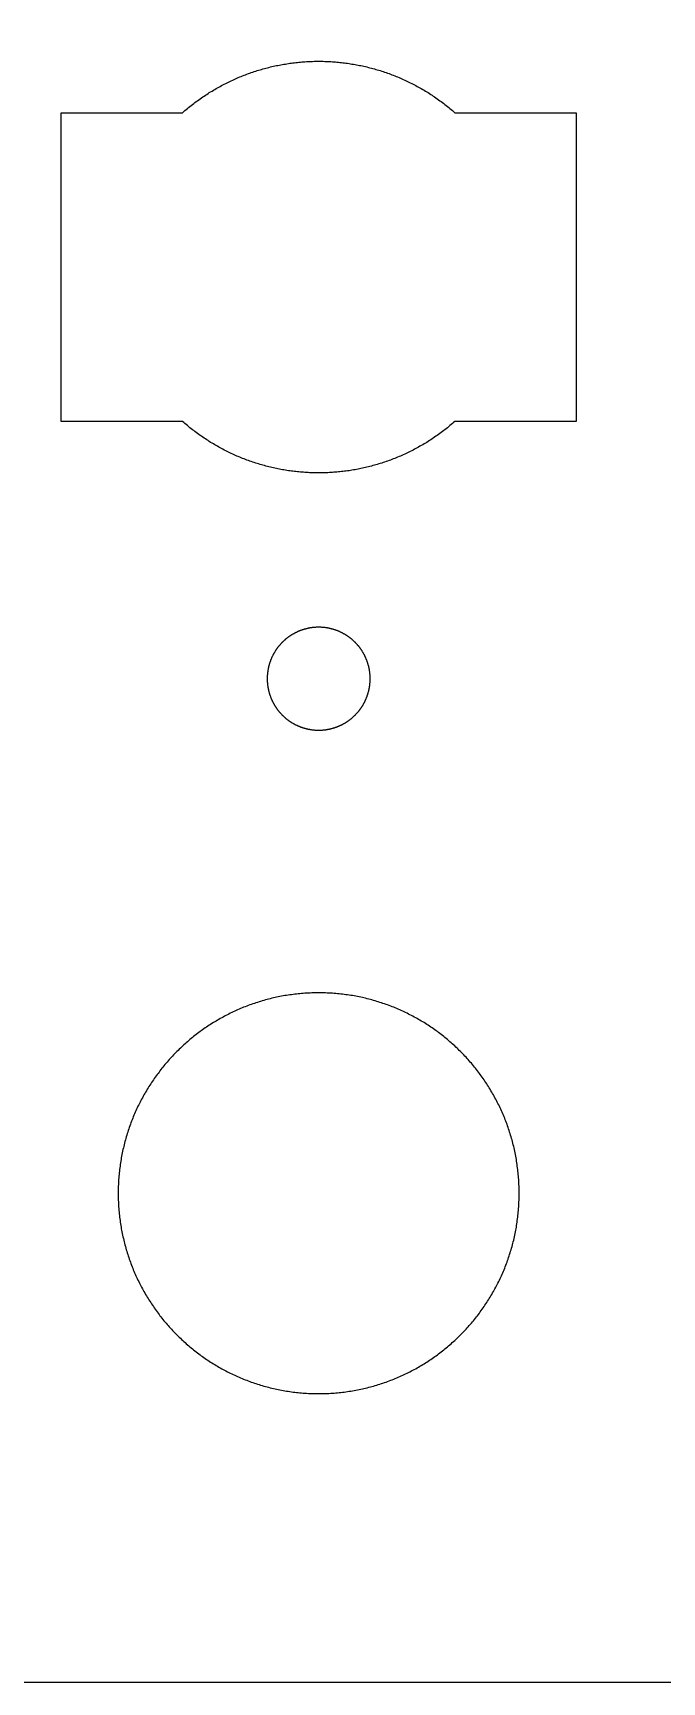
# Model space of a CAD drawing. Extents: x -13 to 42, y 40.2 to 95.3.
# Drawn here: x 8.95 to 21.17, y 40.25 to 72.3 of the extents above; entities that cross this region are included whole.
import ezdxf

# ---------------------------------------------------------------- set-up
doc = ezdxf.new("R2010")
doc.units = 0
doc.layers.get('0').update_dxf_attribs({"linetype": 'CONTINUOUS'})

msp = doc.modelspace()

# ---------------------------------------------------------------- linework, layer by layer
at = {"color": 7}
for points in [[(5.328, 40.75), (5.328, 40.25), (42, 40.25), (42, 60.2), (38.85, 60.2), (38.85, 75.3)], [(12.454, 71.188), (12.48, 71.203), (12.506, 71.218), (12.533, 71.233), (12.559, 71.248), (12.586, 71.263), (12.613, 71.277), (12.639, 71.292), (12.666, 71.306), (12.693, 71.319), (12.72, 71.333), (12.747, 71.346), (12.774, 71.359), (12.802, 71.372), (12.829, 71.385), (12.856, 71.397), (12.884, 71.41), (12.911, 71.422), (12.939, 71.434), (12.967, 71.445), (12.995, 71.457), (13.022, 71.468), (13.05, 71.479), (13.078, 71.489), (13.106, 71.5)], [(13.106, 71.5), (13.134, 71.51), (13.162, 71.52), (13.191, 71.53), (13.219, 71.54), (13.247, 71.549), (13.276, 71.559), (13.304, 71.568), (13.333, 71.576), (13.361, 71.585), (13.39, 71.593), (13.418, 71.601), (13.447, 71.609), (13.476, 71.617), (13.504, 71.625), (13.533, 71.632), (13.562, 71.639), (13.591, 71.646), (13.62, 71.652), (13.649, 71.659), (13.678, 71.665), (13.707, 71.671), (13.736, 71.677), (13.765, 71.682), (13.794, 71.688)], [(13.794, 71.688), (13.823, 71.693), (13.853, 71.697), (13.882, 71.702), (13.911, 71.707), (13.94, 71.711), (13.97, 71.715), (13.999, 71.719), (14.028, 71.722), (14.058, 71.726), (14.087, 71.729), (14.117, 71.732), (14.146, 71.734), (14.175, 71.737), (14.205, 71.739), (14.234, 71.741), (14.264, 71.743), (14.293, 71.745), (14.323, 71.746), (14.352, 71.747), (14.382, 71.748), (14.411, 71.749), (14.441, 71.75), (14.47, 71.75), (14.5, 71.75)], [(14.5, 71.75), (14.53, 71.75), (14.559, 71.75), (14.589, 71.749), (14.618, 71.748), (14.648, 71.747), (14.677, 71.746), (14.707, 71.745), (14.736, 71.743), (14.766, 71.741), (14.795, 71.739), (14.825, 71.737), (14.854, 71.734), (14.883, 71.732), (14.913, 71.729), (14.942, 71.726), (14.972, 71.722), (15.001, 71.719), (15.03, 71.715), (15.06, 71.711), (15.089, 71.707), (15.118, 71.702), (15.147, 71.697), (15.177, 71.693), (15.206, 71.688)], [(15.206, 71.688), (15.235, 71.682), (15.264, 71.677), (15.293, 71.671), (15.322, 71.665), (15.351, 71.659), (15.38, 71.652), (15.409, 71.646), (15.438, 71.639), (15.467, 71.632), (15.496, 71.625), (15.524, 71.617), (15.553, 71.609), (15.582, 71.601), (15.61, 71.593), (15.639, 71.585), (15.667, 71.576), (15.696, 71.568), (15.724, 71.559), (15.753, 71.549), (15.781, 71.54), (15.809, 71.53), (15.838, 71.52), (15.866, 71.51), (15.894, 71.5)], [(15.894, 71.5), (15.922, 71.489), (15.95, 71.479), (15.978, 71.468), (16.005, 71.457), (16.033, 71.445), (16.061, 71.434), (16.089, 71.422), (16.116, 71.41), (16.144, 71.397), (16.171, 71.385), (16.198, 71.372), (16.226, 71.359), (16.253, 71.346), (16.28, 71.333), (16.307, 71.319), (16.334, 71.306), (16.361, 71.292), (16.387, 71.277), (16.414, 71.263), (16.441, 71.248), (16.467, 71.233), (16.494, 71.218), (16.52, 71.203), (16.546, 71.188)], [(11.854, 70.75), (11.878, 70.771), (11.902, 70.791), (11.926, 70.812), (11.95, 70.832), (11.974, 70.851), (11.998, 70.871), (12.023, 70.891), (12.047, 70.91), (12.072, 70.929), (12.096, 70.947), (12.121, 70.966), (12.146, 70.984), (12.171, 71.002), (12.196, 71.02), (12.222, 71.038), (12.247, 71.056), (12.273, 71.073), (12.298, 71.09), (12.324, 71.107), (12.35, 71.123), (12.375, 71.14), (12.401, 71.156), (12.428, 71.172), (12.454, 71.188)], [(16.546, 71.188), (16.572, 71.172), (16.599, 71.156), (16.625, 71.14), (16.65, 71.123), (16.676, 71.107), (16.702, 71.09), (16.727, 71.073), (16.753, 71.056), (16.778, 71.038), (16.804, 71.02), (16.829, 71.002), (16.854, 70.984), (16.879, 70.966), (16.904, 70.947), (16.928, 70.929), (16.953, 70.91), (16.977, 70.891), (17.002, 70.871), (17.026, 70.851), (17.05, 70.832), (17.074, 70.812), (17.098, 70.791), (17.122, 70.771), (17.146, 70.75)], [(11.854, 64.75), (9.5, 64.75), (9.5, 70.75), (11.854, 70.75)], [(17.146, 70.75), (19.5, 70.75), (19.5, 64.75)], [(12.454, 64.312), (12.428, 64.328), (12.401, 64.344), (12.375, 64.36), (12.35, 64.377), (12.324, 64.393), (12.298, 64.41), (12.273, 64.427), (12.247, 64.444), (12.222, 64.462), (12.196, 64.48), (12.171, 64.498), (12.146, 64.516), (12.121, 64.534), (12.096, 64.553), (12.072, 64.571), (12.047, 64.59), (12.023, 64.609), (11.998, 64.629), (11.974, 64.649), (11.95, 64.668), (11.926, 64.688), (11.902, 64.709), (11.878, 64.729), (11.854, 64.75)], [(17.146, 64.75), (17.122, 64.729), (17.098, 64.709), (17.074, 64.688), (17.05, 64.668), (17.026, 64.649), (17.002, 64.629), (16.977, 64.609), (16.953, 64.59), (16.928, 64.571), (16.904, 64.553), (16.879, 64.534), (16.854, 64.516), (16.829, 64.498), (16.804, 64.48), (16.778, 64.462), (16.753, 64.444), (16.727, 64.427), (16.702, 64.41), (16.676, 64.393), (16.65, 64.377), (16.625, 64.36), (16.599, 64.344), (16.572, 64.328), (16.546, 64.312)], [(19.5, 64.75), (17.146, 64.75)], [(13.106, 64), (13.078, 64.011), (13.05, 64.021), (13.022, 64.032), (12.995, 64.043), (12.967, 64.055), (12.939, 64.066), (12.911, 64.078), (12.884, 64.09), (12.856, 64.103), (12.829, 64.115), (12.802, 64.128), (12.774, 64.141), (12.747, 64.154), (12.72, 64.167), (12.693, 64.181), (12.666, 64.194), (12.639, 64.208), (12.613, 64.223), (12.586, 64.237), (12.559, 64.252), (12.533, 64.267), (12.506, 64.282), (12.48, 64.297), (12.454, 64.312)], [(16.546, 64.312), (16.52, 64.297), (16.494, 64.282), (16.467, 64.267), (16.441, 64.252), (16.414, 64.237), (16.387, 64.223), (16.361, 64.208), (16.334, 64.194), (16.307, 64.181), (16.28, 64.167), (16.253, 64.154), (16.226, 64.141), (16.198, 64.128), (16.171, 64.115), (16.144, 64.103), (16.116, 64.09), (16.089, 64.078), (16.061, 64.066), (16.033, 64.055), (16.005, 64.043), (15.978, 64.032), (15.95, 64.021), (15.922, 64.011), (15.894, 64)], [(13.794, 63.812), (13.765, 63.818), (13.736, 63.823), (13.707, 63.829), (13.678, 63.835), (13.649, 63.841), (13.62, 63.848), (13.591, 63.854), (13.562, 63.861), (13.533, 63.868), (13.504, 63.875), (13.476, 63.883), (13.447, 63.891), (13.418, 63.899), (13.39, 63.907), (13.361, 63.915), (13.333, 63.924), (13.304, 63.932), (13.276, 63.941), (13.247, 63.951), (13.219, 63.96), (13.191, 63.97), (13.162, 63.98), (13.134, 63.99), (13.106, 64)], [(14.5, 63.75), (14.47, 63.75), (14.441, 63.75), (14.411, 63.751), (14.382, 63.752), (14.352, 63.753), (14.323, 63.754), (14.293, 63.755), (14.264, 63.757), (14.234, 63.759), (14.205, 63.761), (14.175, 63.763), (14.146, 63.766), (14.117, 63.768), (14.087, 63.771), (14.058, 63.774), (14.028, 63.778), (13.999, 63.781), (13.97, 63.785), (13.94, 63.789), (13.911, 63.793), (13.882, 63.798), (13.853, 63.803), (13.823, 63.807), (13.794, 63.812)], [(15.206, 63.812), (15.177, 63.807), (15.147, 63.803), (15.118, 63.798), (15.089, 63.793), (15.06, 63.789), (15.03, 63.785), (15.001, 63.781), (14.972, 63.778), (14.942, 63.774), (14.913, 63.771), (14.883, 63.768), (14.854, 63.766), (14.825, 63.763), (14.795, 63.761), (14.766, 63.759), (14.736, 63.757), (14.707, 63.755), (14.677, 63.754), (14.648, 63.753), (14.618, 63.752), (14.589, 63.751), (14.559, 63.75), (14.53, 63.75), (14.5, 63.75)], [(15.894, 64), (15.866, 63.99), (15.838, 63.98), (15.809, 63.97), (15.781, 63.96), (15.753, 63.951), (15.724, 63.941), (15.696, 63.932), (15.667, 63.924), (15.639, 63.915), (15.61, 63.907), (15.582, 63.899), (15.553, 63.891), (15.524, 63.883), (15.496, 63.875), (15.467, 63.868), (15.438, 63.861), (15.409, 63.854), (15.38, 63.848), (15.351, 63.841), (15.322, 63.835), (15.293, 63.829), (15.264, 63.823), (15.235, 63.818), (15.206, 63.812)], [(13.941, 60.579), (13.934, 60.575), (13.928, 60.57), (13.921, 60.566), (13.915, 60.561), (13.908, 60.556), (13.902, 60.551), (13.895, 60.547), (13.889, 60.542), (13.883, 60.537), (13.876, 60.532), (13.87, 60.527), (13.864, 60.522), (13.858, 60.517), (13.852, 60.511), (13.846, 60.506), (13.84, 60.501), (13.834, 60.496), (13.828, 60.49), (13.822, 60.485), (13.816, 60.479), (13.81, 60.474), (13.804, 60.468), (13.799, 60.463), (13.793, 60.457)], [(14.111, 60.671), (14.103, 60.668), (14.096, 60.665), (14.088, 60.662), (14.081, 60.658), (14.074, 60.655), (14.066, 60.651), (14.059, 60.648), (14.052, 60.644), (14.045, 60.641), (14.038, 60.637), (14.03, 60.633), (14.023, 60.629), (14.016, 60.625), (14.009, 60.621), (14.002, 60.618), (13.995, 60.613), (13.988, 60.609), (13.981, 60.605), (13.975, 60.601), (13.968, 60.597), (13.961, 60.592), (13.954, 60.588), (13.948, 60.584), (13.941, 60.579)], [(14.298, 60.73), (14.29, 60.728), (14.282, 60.726), (14.274, 60.724), (14.266, 60.722), (14.258, 60.721), (14.25, 60.719), (14.242, 60.716), (14.234, 60.714), (14.226, 60.712), (14.218, 60.71), (14.21, 60.707), (14.203, 60.705), (14.195, 60.703), (14.187, 60.7), (14.179, 60.697), (14.172, 60.695), (14.164, 60.692), (14.156, 60.689), (14.149, 60.686), (14.141, 60.684), (14.133, 60.681), (14.126, 60.678), (14.118, 60.675), (14.111, 60.671)], [(14.5, 60.75), (14.491, 60.75), (14.483, 60.75), (14.474, 60.75), (14.466, 60.749), (14.457, 60.749), (14.449, 60.749), (14.44, 60.748), (14.432, 60.748), (14.423, 60.747), (14.415, 60.746), (14.406, 60.746), (14.398, 60.745), (14.389, 60.744), (14.381, 60.743), (14.373, 60.742), (14.364, 60.741), (14.356, 60.74), (14.348, 60.738), (14.339, 60.737), (14.331, 60.736), (14.323, 60.734), (14.315, 60.733), (14.307, 60.731), (14.298, 60.73)], [(14.702, 60.73), (14.693, 60.731), (14.685, 60.733), (14.677, 60.734), (14.669, 60.736), (14.661, 60.737), (14.652, 60.738), (14.644, 60.74), (14.636, 60.741), (14.627, 60.742), (14.619, 60.743), (14.611, 60.744), (14.602, 60.745), (14.594, 60.746), (14.585, 60.746), (14.577, 60.747), (14.568, 60.748), (14.56, 60.748), (14.551, 60.749), (14.543, 60.749), (14.534, 60.749), (14.526, 60.75), (14.517, 60.75), (14.509, 60.75), (14.5, 60.75)], [(14.889, 60.671), (14.882, 60.675), (14.874, 60.678), (14.867, 60.681), (14.859, 60.684), (14.851, 60.686), (14.844, 60.689), (14.836, 60.692), (14.828, 60.695), (14.821, 60.697), (14.813, 60.7), (14.805, 60.703), (14.797, 60.705), (14.79, 60.707), (14.782, 60.71), (14.774, 60.712), (14.766, 60.714), (14.758, 60.716), (14.75, 60.719), (14.742, 60.721), (14.734, 60.722), (14.726, 60.724), (14.718, 60.726), (14.71, 60.728), (14.702, 60.73)], [(15.059, 60.579), (15.052, 60.584), (15.046, 60.588), (15.039, 60.592), (15.032, 60.597), (15.025, 60.601), (15.019, 60.605), (15.012, 60.609), (15.005, 60.613), (14.998, 60.618), (14.991, 60.621), (14.984, 60.625), (14.977, 60.629), (14.97, 60.633), (14.962, 60.637), (14.955, 60.641), (14.948, 60.644), (14.941, 60.648), (14.934, 60.651), (14.926, 60.655), (14.919, 60.658), (14.912, 60.662), (14.904, 60.665), (14.897, 60.668), (14.889, 60.671)], [(15.207, 60.457), (15.201, 60.463), (15.196, 60.468), (15.19, 60.474), (15.184, 60.479), (15.178, 60.485), (15.172, 60.49), (15.166, 60.496), (15.16, 60.501), (15.154, 60.506), (15.148, 60.511), (15.142, 60.517), (15.136, 60.522), (15.13, 60.527), (15.124, 60.532), (15.117, 60.537), (15.111, 60.542), (15.105, 60.547), (15.098, 60.551), (15.092, 60.556), (15.085, 60.561), (15.079, 60.566), (15.072, 60.57), (15.066, 60.575), (15.059, 60.579)], [(13.671, 60.309), (13.666, 60.302), (13.662, 60.296), (13.658, 60.289), (13.653, 60.282), (13.649, 60.275), (13.645, 60.269), (13.641, 60.262), (13.637, 60.255), (13.632, 60.248), (13.629, 60.241), (13.625, 60.234), (13.621, 60.227), (13.617, 60.22), (13.613, 60.212), (13.609, 60.205), (13.606, 60.198), (13.602, 60.191), (13.599, 60.184), (13.595, 60.176), (13.592, 60.169), (13.588, 60.162), (13.585, 60.154), (13.582, 60.147), (13.579, 60.139)], [(13.793, 60.457), (13.787, 60.451), (13.782, 60.446), (13.776, 60.44), (13.771, 60.434), (13.765, 60.428), (13.76, 60.422), (13.754, 60.416), (13.749, 60.41), (13.744, 60.404), (13.739, 60.398), (13.733, 60.392), (13.728, 60.386), (13.723, 60.38), (13.718, 60.374), (13.713, 60.367), (13.708, 60.361), (13.703, 60.355), (13.699, 60.348), (13.694, 60.342), (13.689, 60.335), (13.684, 60.329), (13.68, 60.322), (13.675, 60.316), (13.671, 60.309)], [(15.329, 60.309), (15.325, 60.316), (15.32, 60.322), (15.315, 60.329), (15.311, 60.335), (15.306, 60.342), (15.301, 60.348), (15.297, 60.355), (15.292, 60.361), (15.287, 60.367), (15.282, 60.374), (15.277, 60.38), (15.272, 60.386), (15.267, 60.392), (15.261, 60.398), (15.256, 60.404), (15.251, 60.41), (15.246, 60.416), (15.24, 60.422), (15.235, 60.428), (15.229, 60.434), (15.224, 60.44), (15.218, 60.446), (15.213, 60.451), (15.207, 60.457)], [(15.421, 60.139), (15.418, 60.147), (15.415, 60.154), (15.412, 60.162), (15.408, 60.169), (15.405, 60.176), (15.401, 60.184), (15.398, 60.191), (15.394, 60.198), (15.391, 60.205), (15.387, 60.212), (15.383, 60.22), (15.379, 60.227), (15.375, 60.234), (15.371, 60.241), (15.368, 60.248), (15.363, 60.255), (15.359, 60.262), (15.355, 60.269), (15.351, 60.275), (15.347, 60.282), (15.342, 60.289), (15.338, 60.296), (15.334, 60.302), (15.329, 60.309)], [(13.52, 59.952), (13.519, 59.943), (13.517, 59.935), (13.516, 59.927), (13.514, 59.919), (13.513, 59.911), (13.512, 59.902), (13.51, 59.894), (13.509, 59.886), (13.508, 59.877), (13.507, 59.869), (13.506, 59.861), (13.505, 59.852), (13.504, 59.844), (13.504, 59.835), (13.503, 59.827), (13.502, 59.818), (13.502, 59.81), (13.501, 59.801), (13.501, 59.793), (13.501, 59.784), (13.5, 59.776), (13.5, 59.767), (13.5, 59.759), (13.5, 59.75)], [(13.579, 60.139), (13.575, 60.132), (13.572, 60.124), (13.569, 60.117), (13.566, 60.109), (13.564, 60.101), (13.561, 60.094), (13.558, 60.086), (13.555, 60.078), (13.553, 60.071), (13.55, 60.063), (13.547, 60.055), (13.545, 60.047), (13.543, 60.04), (13.54, 60.032), (13.538, 60.024), (13.536, 60.016), (13.534, 60.008), (13.531, 60), (13.529, 59.992), (13.527, 59.984), (13.526, 59.976), (13.524, 59.968), (13.522, 59.96), (13.52, 59.952)], [(15.48, 59.952), (15.478, 59.96), (15.476, 59.968), (15.474, 59.976), (15.472, 59.984), (15.471, 59.992), (15.469, 60), (15.466, 60.008), (15.464, 60.016), (15.462, 60.024), (15.46, 60.032), (15.457, 60.04), (15.455, 60.047), (15.453, 60.055), (15.45, 60.063), (15.447, 60.071), (15.445, 60.078), (15.442, 60.086), (15.439, 60.094), (15.436, 60.101), (15.434, 60.109), (15.431, 60.117), (15.428, 60.124), (15.425, 60.132), (15.421, 60.139)], [(15.5, 59.75), (15.5, 59.759), (15.5, 59.767), (15.5, 59.776), (15.499, 59.784), (15.499, 59.793), (15.499, 59.801), (15.498, 59.81), (15.498, 59.818), (15.497, 59.827), (15.496, 59.835), (15.496, 59.844), (15.495, 59.852), (15.494, 59.861), (15.493, 59.869), (15.492, 59.877), (15.491, 59.886), (15.49, 59.894), (15.488, 59.902), (15.487, 59.911), (15.486, 59.919), (15.484, 59.927), (15.483, 59.935), (15.481, 59.943), (15.48, 59.952)], [(13.5, 59.75), (13.5, 59.741), (13.5, 59.733), (13.5, 59.724), (13.501, 59.716), (13.501, 59.707), (13.501, 59.699), (13.502, 59.69), (13.502, 59.682), (13.503, 59.673), (13.504, 59.665), (13.504, 59.656), (13.505, 59.648), (13.506, 59.639), (13.507, 59.631), (13.508, 59.623), (13.509, 59.614), (13.51, 59.606), (13.512, 59.598), (13.513, 59.589), (13.514, 59.581), (13.516, 59.573), (13.517, 59.565), (13.519, 59.557), (13.52, 59.548)], [(15.48, 59.548), (15.481, 59.557), (15.483, 59.565), (15.484, 59.573), (15.486, 59.581), (15.487, 59.589), (15.488, 59.598), (15.49, 59.606), (15.491, 59.614), (15.492, 59.623), (15.493, 59.631), (15.494, 59.639), (15.495, 59.648), (15.496, 59.656), (15.496, 59.665), (15.497, 59.673), (15.498, 59.682), (15.498, 59.69), (15.499, 59.699), (15.499, 59.707), (15.499, 59.716), (15.5, 59.724), (15.5, 59.733), (15.5, 59.741), (15.5, 59.75)], [(13.52, 59.548), (13.522, 59.54), (13.524, 59.532), (13.526, 59.524), (13.527, 59.516), (13.529, 59.508), (13.531, 59.5), (13.534, 59.492), (13.536, 59.484), (13.538, 59.476), (13.54, 59.468), (13.543, 59.46), (13.545, 59.453), (13.547, 59.445), (13.55, 59.437), (13.553, 59.429), (13.555, 59.422), (13.558, 59.414), (13.561, 59.406), (13.564, 59.399), (13.566, 59.391), (13.569, 59.383), (13.572, 59.376), (13.575, 59.368), (13.579, 59.361)], [(13.579, 59.361), (13.582, 59.353), (13.585, 59.346), (13.588, 59.338), (13.592, 59.331), (13.595, 59.324), (13.599, 59.316), (13.602, 59.309), (13.606, 59.302), (13.609, 59.295), (13.613, 59.288), (13.617, 59.28), (13.621, 59.273), (13.625, 59.266), (13.629, 59.259), (13.632, 59.252), (13.637, 59.245), (13.641, 59.238), (13.645, 59.231), (13.649, 59.225), (13.653, 59.218), (13.658, 59.211), (13.662, 59.204), (13.666, 59.198), (13.671, 59.191)], [(15.329, 59.191), (15.334, 59.198), (15.338, 59.204), (15.342, 59.211), (15.347, 59.218), (15.351, 59.225), (15.355, 59.231), (15.359, 59.238), (15.363, 59.245), (15.368, 59.252), (15.371, 59.259), (15.375, 59.266), (15.379, 59.273), (15.383, 59.28), (15.387, 59.288), (15.391, 59.295), (15.394, 59.302), (15.398, 59.309), (15.401, 59.316), (15.405, 59.324), (15.408, 59.331), (15.412, 59.338), (15.415, 59.346), (15.418, 59.353), (15.421, 59.361)], [(15.421, 59.361), (15.425, 59.368), (15.428, 59.376), (15.431, 59.383), (15.434, 59.391), (15.436, 59.399), (15.439, 59.406), (15.442, 59.414), (15.445, 59.422), (15.447, 59.429), (15.45, 59.437), (15.453, 59.445), (15.455, 59.453), (15.457, 59.46), (15.46, 59.468), (15.462, 59.476), (15.464, 59.484), (15.466, 59.492), (15.469, 59.5), (15.471, 59.508), (15.472, 59.516), (15.474, 59.524), (15.476, 59.532), (15.478, 59.54), (15.48, 59.548)], [(13.671, 59.191), (13.675, 59.184), (13.68, 59.178), (13.684, 59.171), (13.689, 59.165), (13.694, 59.158), (13.699, 59.152), (13.703, 59.145), (13.708, 59.139), (13.713, 59.133), (13.718, 59.126), (13.723, 59.12), (13.728, 59.114), (13.733, 59.108), (13.739, 59.102), (13.744, 59.096), (13.749, 59.09), (13.754, 59.084), (13.76, 59.078), (13.765, 59.072), (13.771, 59.066), (13.776, 59.06), (13.782, 59.054), (13.787, 59.049), (13.793, 59.043)], [(13.793, 59.043), (13.799, 59.037), (13.804, 59.032), (13.81, 59.026), (13.816, 59.021), (13.822, 59.015), (13.828, 59.01), (13.834, 59.004), (13.84, 58.999), (13.846, 58.994), (13.852, 58.989), (13.858, 58.983), (13.864, 58.978), (13.87, 58.973), (13.876, 58.968), (13.883, 58.963), (13.889, 58.958), (13.895, 58.953), (13.902, 58.949), (13.908, 58.944), (13.915, 58.939), (13.921, 58.934), (13.928, 58.93), (13.934, 58.925), (13.941, 58.921)], [(15.059, 58.921), (15.066, 58.925), (15.072, 58.93), (15.079, 58.934), (15.085, 58.939), (15.092, 58.944), (15.098, 58.949), (15.105, 58.953), (15.111, 58.958), (15.117, 58.963), (15.124, 58.968), (15.13, 58.973), (15.136, 58.978), (15.142, 58.983), (15.148, 58.989), (15.154, 58.994), (15.16, 58.999), (15.166, 59.004), (15.172, 59.01), (15.178, 59.015), (15.184, 59.021), (15.19, 59.026), (15.196, 59.032), (15.201, 59.037), (15.207, 59.043)], [(15.207, 59.043), (15.213, 59.049), (15.218, 59.054), (15.224, 59.06), (15.229, 59.066), (15.235, 59.072), (15.24, 59.078), (15.246, 59.084), (15.251, 59.09), (15.256, 59.096), (15.261, 59.102), (15.267, 59.108), (15.272, 59.114), (15.277, 59.12), (15.282, 59.126), (15.287, 59.133), (15.292, 59.139), (15.297, 59.145), (15.301, 59.152), (15.306, 59.158), (15.311, 59.165), (15.315, 59.171), (15.32, 59.178), (15.325, 59.184), (15.329, 59.191)], [(13.941, 58.921), (13.948, 58.916), (13.954, 58.912), (13.961, 58.908), (13.968, 58.903), (13.975, 58.899), (13.981, 58.895), (13.988, 58.891), (13.995, 58.887), (14.002, 58.882), (14.009, 58.879), (14.016, 58.875), (14.023, 58.871), (14.03, 58.867), (14.038, 58.863), (14.045, 58.859), (14.052, 58.856), (14.059, 58.852), (14.066, 58.849), (14.074, 58.845), (14.081, 58.842), (14.088, 58.838), (14.096, 58.835), (14.103, 58.832), (14.111, 58.829)], [(14.111, 58.829), (14.118, 58.825), (14.126, 58.822), (14.133, 58.819), (14.141, 58.816), (14.149, 58.814), (14.156, 58.811), (14.164, 58.808), (14.172, 58.805), (14.179, 58.803), (14.187, 58.8), (14.195, 58.797), (14.203, 58.795), (14.21, 58.793), (14.218, 58.79), (14.226, 58.788), (14.234, 58.786), (14.242, 58.784), (14.25, 58.781), (14.258, 58.779), (14.266, 58.778), (14.274, 58.776), (14.282, 58.774), (14.29, 58.772), (14.298, 58.77)], [(14.298, 58.77), (14.307, 58.769), (14.315, 58.767), (14.323, 58.766), (14.331, 58.764), (14.339, 58.763), (14.348, 58.762), (14.356, 58.76), (14.364, 58.759), (14.373, 58.758), (14.381, 58.757), (14.389, 58.756), (14.398, 58.755), (14.406, 58.754), (14.415, 58.754), (14.423, 58.753), (14.432, 58.752), (14.44, 58.752), (14.449, 58.751), (14.457, 58.751), (14.466, 58.751), (14.474, 58.75), (14.483, 58.75), (14.491, 58.75), (14.5, 58.75)], [(14.5, 58.75), (14.509, 58.75), (14.517, 58.75), (14.526, 58.75), (14.534, 58.751), (14.543, 58.751), (14.551, 58.751), (14.56, 58.752), (14.568, 58.752), (14.577, 58.753), (14.585, 58.754), (14.594, 58.754), (14.602, 58.755), (14.611, 58.756), (14.619, 58.757), (14.627, 58.758), (14.636, 58.759), (14.644, 58.76), (14.652, 58.762), (14.661, 58.763), (14.669, 58.764), (14.677, 58.766), (14.685, 58.767), (14.693, 58.769), (14.702, 58.77)], [(14.702, 58.77), (14.71, 58.772), (14.718, 58.774), (14.726, 58.776), (14.734, 58.778), (14.742, 58.779), (14.75, 58.781), (14.758, 58.784), (14.766, 58.786), (14.774, 58.788), (14.782, 58.79), (14.79, 58.793), (14.797, 58.795), (14.805, 58.797), (14.813, 58.8), (14.821, 58.803), (14.828, 58.805), (14.836, 58.808), (14.844, 58.811), (14.851, 58.814), (14.859, 58.816), (14.867, 58.819), (14.874, 58.822), (14.882, 58.825), (14.889, 58.829)], [(14.889, 58.829), (14.897, 58.832), (14.904, 58.835), (14.912, 58.838), (14.919, 58.842), (14.926, 58.845), (14.934, 58.849), (14.941, 58.852), (14.948, 58.856), (14.955, 58.859), (14.962, 58.863), (14.97, 58.867), (14.977, 58.871), (14.984, 58.875), (14.991, 58.879), (14.998, 58.882), (15.005, 58.887), (15.012, 58.891), (15.019, 58.895), (15.025, 58.899), (15.032, 58.903), (15.039, 58.908), (15.046, 58.912), (15.052, 58.916), (15.059, 58.921)], [(13.715, 53.566), (13.683, 53.559), (13.652, 53.552), (13.62, 53.545), (13.589, 53.538), (13.558, 53.53), (13.527, 53.522), (13.496, 53.514), (13.465, 53.506), (13.434, 53.497), (13.403, 53.488), (13.372, 53.479), (13.342, 53.47), (13.311, 53.46), (13.281, 53.45), (13.251, 53.44), (13.221, 53.43), (13.191, 53.419), (13.161, 53.409), (13.131, 53.398), (13.101, 53.386), (13.072, 53.375), (13.042, 53.363), (13.013, 53.351), (12.984, 53.339)], [(14.5, 53.645), (14.466, 53.645), (14.433, 53.644), (14.399, 53.644), (14.366, 53.643), (14.333, 53.641), (14.3, 53.64), (14.266, 53.638), (14.233, 53.636), (14.2, 53.634), (14.167, 53.631), (14.135, 53.628), (14.102, 53.625), (14.069, 53.621), (14.036, 53.618), (14.004, 53.614), (13.971, 53.609), (13.939, 53.605), (13.907, 53.6), (13.875, 53.595), (13.843, 53.59), (13.811, 53.584), (13.779, 53.578), (13.747, 53.572), (13.715, 53.566)], [(15.285, 53.566), (15.253, 53.572), (15.221, 53.578), (15.189, 53.584), (15.157, 53.59), (15.125, 53.595), (15.093, 53.6), (15.061, 53.605), (15.029, 53.609), (14.996, 53.614), (14.964, 53.618), (14.931, 53.621), (14.898, 53.625), (14.865, 53.628), (14.833, 53.631), (14.8, 53.634), (14.767, 53.636), (14.734, 53.638), (14.7, 53.64), (14.667, 53.641), (14.634, 53.643), (14.601, 53.644), (14.567, 53.644), (14.534, 53.645), (14.5, 53.645)], [(16.016, 53.339), (15.987, 53.351), (15.958, 53.363), (15.928, 53.375), (15.899, 53.386), (15.869, 53.398), (15.839, 53.409), (15.809, 53.419), (15.779, 53.43), (15.749, 53.44), (15.719, 53.45), (15.689, 53.46), (15.658, 53.47), (15.628, 53.479), (15.597, 53.488), (15.566, 53.497), (15.535, 53.506), (15.504, 53.514), (15.473, 53.522), (15.442, 53.53), (15.411, 53.538), (15.38, 53.545), (15.348, 53.552), (15.317, 53.559), (15.285, 53.566)], [(12.984, 53.339), (12.955, 53.326), (12.926, 53.314), (12.897, 53.301), (12.868, 53.288), (12.84, 53.274), (12.811, 53.261), (12.783, 53.247), (12.755, 53.233), (12.727, 53.219), (12.699, 53.204), (12.671, 53.19), (12.643, 53.175), (12.616, 53.16), (12.588, 53.144), (12.561, 53.129), (12.534, 53.113), (12.507, 53.097), (12.48, 53.081), (12.454, 53.065), (12.427, 53.048), (12.401, 53.031), (12.374, 53.014), (12.348, 52.997), (12.322, 52.98)], [(16.678, 52.98), (16.652, 52.997), (16.626, 53.014), (16.599, 53.031), (16.573, 53.048), (16.546, 53.065), (16.52, 53.081), (16.493, 53.097), (16.466, 53.113), (16.439, 53.129), (16.412, 53.144), (16.384, 53.16), (16.357, 53.175), (16.329, 53.19), (16.301, 53.204), (16.273, 53.219), (16.245, 53.233), (16.217, 53.247), (16.189, 53.261), (16.16, 53.274), (16.132, 53.288), (16.103, 53.301), (16.074, 53.314), (16.045, 53.326), (16.016, 53.339)], [(12.322, 52.98), (12.296, 52.962), (12.271, 52.944), (12.245, 52.926), (12.22, 52.908), (12.195, 52.89), (12.17, 52.871), (12.145, 52.852), (12.12, 52.833), (12.095, 52.814), (12.071, 52.795), (12.047, 52.775), (12.022, 52.756), (11.998, 52.736), (11.975, 52.716), (11.951, 52.695), (11.928, 52.675), (11.904, 52.654), (11.881, 52.633), (11.858, 52.612), (11.835, 52.591), (11.813, 52.569), (11.79, 52.548), (11.768, 52.526), (11.746, 52.504)], [(17.254, 52.504), (17.232, 52.526), (17.21, 52.548), (17.187, 52.569), (17.165, 52.591), (17.142, 52.612), (17.119, 52.633), (17.096, 52.654), (17.072, 52.675), (17.049, 52.695), (17.025, 52.716), (17.002, 52.736), (16.978, 52.756), (16.953, 52.775), (16.929, 52.795), (16.905, 52.814), (16.88, 52.833), (16.855, 52.852), (16.83, 52.871), (16.805, 52.89), (16.78, 52.908), (16.755, 52.926), (16.729, 52.944), (16.704, 52.962), (16.678, 52.98)], [(11.746, 52.504), (11.724, 52.482), (11.702, 52.46), (11.681, 52.437), (11.659, 52.415), (11.638, 52.392), (11.617, 52.369), (11.596, 52.346), (11.575, 52.322), (11.555, 52.299), (11.534, 52.275), (11.514, 52.252), (11.494, 52.228), (11.475, 52.203), (11.455, 52.179), (11.436, 52.155), (11.417, 52.13), (11.398, 52.105), (11.379, 52.08), (11.36, 52.055), (11.342, 52.03), (11.324, 52.005), (11.306, 51.979), (11.288, 51.954), (11.27, 51.928)], [(17.73, 51.928), (17.712, 51.954), (17.694, 51.979), (17.676, 52.005), (17.658, 52.03), (17.64, 52.055), (17.621, 52.08), (17.602, 52.105), (17.583, 52.13), (17.564, 52.155), (17.545, 52.179), (17.525, 52.203), (17.506, 52.228), (17.486, 52.252), (17.466, 52.275), (17.445, 52.299), (17.425, 52.322), (17.404, 52.346), (17.383, 52.369), (17.362, 52.392), (17.341, 52.415), (17.319, 52.437), (17.298, 52.46), (17.276, 52.482), (17.254, 52.504)], [(11.27, 51.928), (11.253, 51.902), (11.236, 51.876), (11.219, 51.849), (11.202, 51.823), (11.185, 51.796), (11.169, 51.77), (11.153, 51.743), (11.137, 51.716), (11.121, 51.689), (11.106, 51.662), (11.09, 51.634), (11.075, 51.607), (11.06, 51.579), (11.046, 51.551), (11.031, 51.523), (11.017, 51.495), (11.003, 51.467), (10.989, 51.439), (10.976, 51.41), (10.962, 51.382), (10.949, 51.353), (10.936, 51.324), (10.924, 51.295), (10.911, 51.266)], [(18.089, 51.266), (18.076, 51.295), (18.064, 51.324), (18.051, 51.353), (18.038, 51.382), (18.024, 51.41), (18.011, 51.439), (17.997, 51.467), (17.983, 51.495), (17.969, 51.523), (17.954, 51.551), (17.94, 51.579), (17.925, 51.607), (17.91, 51.634), (17.894, 51.662), (17.879, 51.689), (17.863, 51.716), (17.847, 51.743), (17.831, 51.77), (17.815, 51.796), (17.798, 51.823), (17.781, 51.849), (17.764, 51.876), (17.747, 51.902), (17.73, 51.928)], [(10.911, 51.266), (10.899, 51.237), (10.887, 51.208), (10.875, 51.178), (10.864, 51.149), (10.852, 51.119), (10.841, 51.089), (10.831, 51.059), (10.82, 51.029), (10.81, 50.999), (10.8, 50.969), (10.79, 50.939), (10.78, 50.908), (10.771, 50.878), (10.762, 50.847), (10.753, 50.816), (10.744, 50.785), (10.736, 50.754), (10.728, 50.723), (10.72, 50.692), (10.712, 50.661), (10.705, 50.63), (10.698, 50.598), (10.691, 50.567), (10.684, 50.535)], [(18.316, 50.535), (18.309, 50.567), (18.302, 50.598), (18.295, 50.63), (18.288, 50.661), (18.28, 50.692), (18.272, 50.723), (18.264, 50.754), (18.256, 50.785), (18.247, 50.816), (18.238, 50.847), (18.229, 50.878), (18.22, 50.908), (18.21, 50.939), (18.2, 50.969), (18.19, 50.999), (18.18, 51.029), (18.169, 51.059), (18.159, 51.089), (18.148, 51.119), (18.136, 51.149), (18.125, 51.178), (18.113, 51.208), (18.101, 51.237), (18.089, 51.266)], [(10.684, 50.535), (10.678, 50.503), (10.672, 50.471), (10.666, 50.439), (10.66, 50.407), (10.655, 50.375), (10.65, 50.343), (10.645, 50.311), (10.641, 50.279), (10.636, 50.246), (10.632, 50.214), (10.629, 50.181), (10.625, 50.148), (10.622, 50.115), (10.619, 50.083), (10.616, 50.05), (10.614, 50.017), (10.612, 49.984), (10.61, 49.95), (10.609, 49.917), (10.607, 49.884), (10.606, 49.851), (10.606, 49.817), (10.605, 49.784), (10.605, 49.75)], [(18.395, 49.75), (18.395, 49.784), (18.394, 49.817), (18.394, 49.851), (18.393, 49.884), (18.391, 49.917), (18.39, 49.95), (18.388, 49.984), (18.386, 50.017), (18.384, 50.05), (18.381, 50.083), (18.378, 50.115), (18.375, 50.148), (18.371, 50.181), (18.368, 50.214), (18.364, 50.246), (18.359, 50.279), (18.355, 50.311), (18.35, 50.343), (18.345, 50.375), (18.34, 50.407), (18.334, 50.439), (18.328, 50.471), (18.322, 50.503), (18.316, 50.535)], [(10.605, 49.75), (10.605, 49.716), (10.606, 49.683), (10.606, 49.649), (10.607, 49.616), (10.609, 49.583), (10.61, 49.55), (10.612, 49.516), (10.614, 49.483), (10.616, 49.45), (10.619, 49.417), (10.622, 49.385), (10.625, 49.352), (10.629, 49.319), (10.632, 49.286), (10.636, 49.254), (10.641, 49.221), (10.645, 49.189), (10.65, 49.157), (10.655, 49.125), (10.66, 49.093), (10.666, 49.061), (10.672, 49.029), (10.678, 48.997), (10.684, 48.965)], [(18.316, 48.965), (18.322, 48.997), (18.328, 49.029), (18.334, 49.061), (18.34, 49.093), (18.345, 49.125), (18.35, 49.157), (18.355, 49.189), (18.359, 49.221), (18.364, 49.254), (18.368, 49.286), (18.371, 49.319), (18.375, 49.352), (18.378, 49.385), (18.381, 49.417), (18.384, 49.45), (18.386, 49.483), (18.388, 49.516), (18.39, 49.55), (18.391, 49.583), (18.393, 49.616), (18.394, 49.649), (18.394, 49.683), (18.395, 49.716), (18.395, 49.75)], [(10.684, 48.965), (10.691, 48.933), (10.698, 48.902), (10.705, 48.87), (10.712, 48.839), (10.72, 48.808), (10.728, 48.777), (10.736, 48.746), (10.744, 48.715), (10.753, 48.684), (10.762, 48.653), (10.771, 48.622), (10.78, 48.592), (10.79, 48.561), (10.8, 48.531), (10.81, 48.501), (10.82, 48.471), (10.831, 48.441), (10.841, 48.411), (10.852, 48.381), (10.864, 48.351), (10.875, 48.322), (10.887, 48.292), (10.899, 48.263), (10.911, 48.234)], [(18.089, 48.234), (18.101, 48.263), (18.113, 48.292), (18.125, 48.322), (18.136, 48.351), (18.148, 48.381), (18.159, 48.411), (18.169, 48.441), (18.18, 48.471), (18.19, 48.501), (18.2, 48.531), (18.21, 48.561), (18.22, 48.592), (18.229, 48.622), (18.238, 48.653), (18.247, 48.684), (18.256, 48.715), (18.264, 48.746), (18.272, 48.777), (18.28, 48.808), (18.288, 48.839), (18.295, 48.87), (18.302, 48.902), (18.309, 48.933), (18.316, 48.965)], [(10.911, 48.234), (10.924, 48.205), (10.936, 48.176), (10.949, 48.147), (10.962, 48.118), (10.976, 48.09), (10.989, 48.061), (11.003, 48.033), (11.017, 48.005), (11.031, 47.977), (11.046, 47.949), (11.06, 47.921), (11.075, 47.893), (11.09, 47.866), (11.106, 47.838), (11.121, 47.811), (11.137, 47.784), (11.153, 47.757), (11.169, 47.73), (11.185, 47.704), (11.202, 47.677), (11.219, 47.651), (11.236, 47.624), (11.253, 47.598), (11.27, 47.572)], [(17.73, 47.572), (17.747, 47.598), (17.764, 47.624), (17.781, 47.651), (17.798, 47.677), (17.815, 47.704), (17.831, 47.73), (17.847, 47.757), (17.863, 47.784), (17.879, 47.811), (17.894, 47.838), (17.91, 47.866), (17.925, 47.893), (17.94, 47.921), (17.954, 47.949), (17.969, 47.977), (17.983, 48.005), (17.997, 48.033), (18.011, 48.061), (18.024, 48.09), (18.038, 48.118), (18.051, 48.147), (18.064, 48.176), (18.076, 48.205), (18.089, 48.234)], [(11.27, 47.572), (11.288, 47.546), (11.306, 47.521), (11.324, 47.495), (11.342, 47.47), (11.36, 47.445), (11.379, 47.42), (11.398, 47.395), (11.417, 47.37), (11.436, 47.345), (11.455, 47.321), (11.475, 47.297), (11.494, 47.272), (11.514, 47.248), (11.534, 47.225), (11.555, 47.201), (11.575, 47.178), (11.596, 47.154), (11.617, 47.131), (11.638, 47.108), (11.659, 47.085), (11.681, 47.063), (11.702, 47.04), (11.724, 47.018), (11.746, 46.996)], [(17.254, 46.996), (17.276, 47.018), (17.298, 47.04), (17.319, 47.063), (17.341, 47.085), (17.362, 47.108), (17.383, 47.131), (17.404, 47.154), (17.425, 47.178), (17.445, 47.201), (17.466, 47.225), (17.486, 47.248), (17.506, 47.272), (17.525, 47.297), (17.545, 47.321), (17.564, 47.345), (17.583, 47.37), (17.602, 47.395), (17.621, 47.42), (17.64, 47.445), (17.658, 47.47), (17.676, 47.495), (17.694, 47.521), (17.712, 47.546), (17.73, 47.572)], [(11.746, 46.996), (11.768, 46.974), (11.79, 46.952), (11.813, 46.931), (11.835, 46.909), (11.858, 46.888), (11.881, 46.867), (11.904, 46.846), (11.928, 46.825), (11.951, 46.805), (11.975, 46.784), (11.998, 46.764), (12.022, 46.744), (12.047, 46.725), (12.071, 46.705), (12.095, 46.686), (12.12, 46.667), (12.145, 46.648), (12.17, 46.629), (12.195, 46.61), (12.22, 46.592), (12.245, 46.574), (12.271, 46.556), (12.296, 46.538), (12.322, 46.52)], [(16.678, 46.52), (16.704, 46.538), (16.729, 46.556), (16.755, 46.574), (16.78, 46.592), (16.805, 46.61), (16.83, 46.629), (16.855, 46.648), (16.88, 46.667), (16.905, 46.686), (16.929, 46.705), (16.953, 46.725), (16.978, 46.744), (17.002, 46.764), (17.025, 46.784), (17.049, 46.805), (17.072, 46.825), (17.096, 46.846), (17.119, 46.867), (17.142, 46.888), (17.165, 46.909), (17.187, 46.931), (17.21, 46.952), (17.232, 46.974), (17.254, 46.996)], [(12.322, 46.52), (12.348, 46.503), (12.374, 46.486), (12.401, 46.469), (12.427, 46.452), (12.454, 46.435), (12.48, 46.419), (12.507, 46.403), (12.534, 46.387), (12.561, 46.371), (12.588, 46.356), (12.616, 46.34), (12.643, 46.325), (12.671, 46.31), (12.699, 46.296), (12.727, 46.281), (12.755, 46.267), (12.783, 46.253), (12.811, 46.239), (12.84, 46.226), (12.868, 46.212), (12.897, 46.199), (12.926, 46.186), (12.955, 46.174), (12.984, 46.161)], [(16.016, 46.161), (16.045, 46.174), (16.074, 46.186), (16.103, 46.199), (16.132, 46.212), (16.16, 46.226), (16.189, 46.239), (16.217, 46.253), (16.245, 46.267), (16.273, 46.281), (16.301, 46.296), (16.329, 46.31), (16.357, 46.325), (16.384, 46.34), (16.412, 46.356), (16.439, 46.371), (16.466, 46.387), (16.493, 46.403), (16.52, 46.419), (16.546, 46.435), (16.573, 46.452), (16.599, 46.469), (16.626, 46.486), (16.652, 46.503), (16.678, 46.52)], [(12.984, 46.161), (13.013, 46.149), (13.042, 46.137), (13.072, 46.125), (13.101, 46.114), (13.131, 46.102), (13.161, 46.091), (13.191, 46.081), (13.221, 46.07), (13.251, 46.06), (13.281, 46.05), (13.311, 46.04), (13.342, 46.03), (13.372, 46.021), (13.403, 46.012), (13.434, 46.003), (13.465, 45.994), (13.496, 45.986), (13.527, 45.978), (13.558, 45.97), (13.589, 45.962), (13.62, 45.955), (13.652, 45.948), (13.683, 45.941), (13.715, 45.934)], [(15.285, 45.934), (15.317, 45.941), (15.348, 45.948), (15.38, 45.955), (15.411, 45.962), (15.442, 45.97), (15.473, 45.978), (15.504, 45.986), (15.535, 45.994), (15.566, 46.003), (15.597, 46.012), (15.628, 46.021), (15.658, 46.03), (15.689, 46.04), (15.719, 46.05), (15.749, 46.06), (15.779, 46.07), (15.809, 46.081), (15.839, 46.091), (15.869, 46.102), (15.899, 46.114), (15.928, 46.125), (15.958, 46.137), (15.987, 46.149), (16.016, 46.161)], [(13.715, 45.934), (13.747, 45.928), (13.779, 45.922), (13.811, 45.916), (13.843, 45.91), (13.875, 45.905), (13.907, 45.9), (13.939, 45.895), (13.971, 45.891), (14.004, 45.886), (14.036, 45.882), (14.069, 45.879), (14.102, 45.875), (14.135, 45.872), (14.167, 45.869), (14.2, 45.866), (14.233, 45.864), (14.266, 45.862), (14.3, 45.86), (14.333, 45.859), (14.366, 45.857), (14.399, 45.856), (14.433, 45.856), (14.466, 45.855), (14.5, 45.855)], [(14.5, 45.855), (14.534, 45.855), (14.567, 45.856), (14.601, 45.856), (14.634, 45.857), (14.667, 45.859), (14.7, 45.86), (14.734, 45.862), (14.767, 45.864), (14.8, 45.866), (14.833, 45.869), (14.865, 45.872), (14.898, 45.875), (14.931, 45.879), (14.964, 45.882), (14.996, 45.886), (15.029, 45.891), (15.061, 45.895), (15.093, 45.9), (15.125, 45.905), (15.157, 45.91), (15.189, 45.916), (15.221, 45.922), (15.253, 45.928), (15.285, 45.934)]]:
    msp.add_lwpolyline(points, dxfattribs=at)
for points in [[(15.5, 59.75), (15.5, 59.75)], [(18.395, 49.75), (18.395, 49.75)]]:
    msp.add_lwpolyline(points, close=True, dxfattribs=at)

doc.saveas('drawing.dxf')
